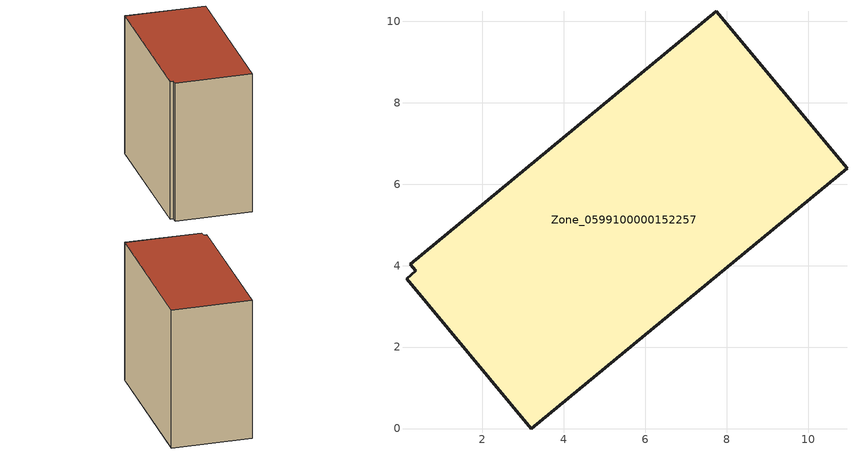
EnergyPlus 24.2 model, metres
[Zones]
Zone_0599100000152257
 floor ground (C_G): 10.95,6.39 3.2,0 0.14,3.67 0.36,3.88 0.24,4.04 7.74,10.24 z0
 wall outside (C_F): 10.95,6.39 7.74,10.24 0.24,4.04 0.36,3.88 0.14,3.67 3.2,0 10.95,6.39 z0:9.04
 roof outside (C_R): 3.2,0 10.95,6.39 7.74,10.24 0.24,4.04 0.36,3.88 0.14,3.67 z9.04
[BUILDING]
Pand.0599100000152257: North Axis=0; Terrain=City; Loads Convergence Tolerance Value=0.04; Temperature Convergence Tolerance Value=0.4; Solar Distribution=FullExterior; Maximum Number of Warmup Days=25; Minimum Number of Warmup Days=1
[Site:Location]
Rotterdam.The.Hague.AP_ZH_NLD Design_Conditions: Latitude=51.96; Longitude=4.45; Time Zone=1; Elevation=-4.5
[SITE:GROUNDTEMPERATURE:BUILDINGSURFACE]
18, 18, 18, 18, 18, 18, 18, 18, 18, 18, 18, 18
[MATERIAL] Thermal Absorptance=0.9; Solar Absorptance=0.7; Visible Absorptance=0.7
Name | Roughness | Thickness | Conductivity | Density | Specific Heat
G.TI.1946 | MediumSmooth | 0.15 | 1 | 540 | 1210
F.TI.1946 | Rough | 0.3 | 0.857143 | 1920 | 840
R.TI.1946 | MediumRough | 0.2 | 0.1 | 1500 | 1000
[CONSTRUCTION]
C_G: G.TI.1946
C_F: F.TI.1946
C_R: R.TI.1946
[ZONE]
Zone_0599100000152257: Type=1; Multiplier=1; Ceiling Height=Autocalculate; Volume=Autocalculate; Floor Area=autocalculate; Part of Total Floor Area=Yes
[ZONEINFILTRATION:DESIGNFLOWRATE]
Infil_Zone_0599100000152257: Zone or ZoneList or Space or SpaceList=Zone_0599100000152257; Schedule=AlwaysOn; Design Flow Rate Calculation Method=Flow/Area; Flow Rate per Floor Area=0.003; Constant Term Coefficient=1; Temperature Term Coefficient=0; Velocity Term Coefficient=0; Velocity Squared Term Coefficient=0
[HVACTEMPLATE:ZONE:IDEALLOADSAIRSYSTEM]
Zone_0599100000152257: Maximum Heating Supply Air Temperature=50; Minimum Cooling Supply Air Temperature=13; Maximum Heating Supply Air Humidity Ratio=0.0156; Minimum Cooling Supply Air Humidity Ratio=0.0077; Heating Limit=NoLimit; Cooling Limit=NoLimit; Dehumidification Control Type=ConstantSensibleHeatRatio; Cooling Sensible Heat Ratio=0.7; Dehumidification Setpoint=60; Humidification Control Type=None; Humidification Setpoint=30; Outdoor Air Method=None; Outdoor Air Flow Rate per Person=0.00944; Outdoor Air Flow Rate per Zone Floor Area=0; Outdoor Air Flow Rate per Zone=0; Demand Controlled Ventilation Type=None; Outdoor Air Economizer Type=NoEconomizer; Heat Recovery Type=None; Sensible Heat Recovery Effectiveness=0.7; Latent Heat Recovery Effectiveness=0.65
[ZONECONTROL:THERMOSTAT]
ThermostatControl_Zone_0599100000152257: Zone or ZoneList=Zone_0599100000152257; Control Type Schedule=DualSetpointControlType; Control 1=Thermostat_Zone_0599100000152257; Temperature Difference Between Cutout And Setpoint=0
[THERMOSTATSETPOINT:DUALSETPOINT]
Thermostat_Zone_0599100000152257: Heating Setpoint Temperature Schedule=HeatingSetpoint_Zone_0599100000152257; Cooling Setpoint Temperature Schedule=CoolingSetpoint_Zone_0599100000152257
[SCHEDULE:COMPACT]
HeatingSetpoint_Zone_0599100000152257: Through: 12/31, For: AllDays, Until: 24:00, 21
CoolingSetpoint_Zone_0599100000152257: Through: 12/31, For: AllDays, Until: 24:00, 24
DualSetpointControlType: Through: 12/31, For: AllDays, Until: 24:00, 4
AlwaysOn: Through: 12/31, For: AllDays, Until: 24:00, 1
